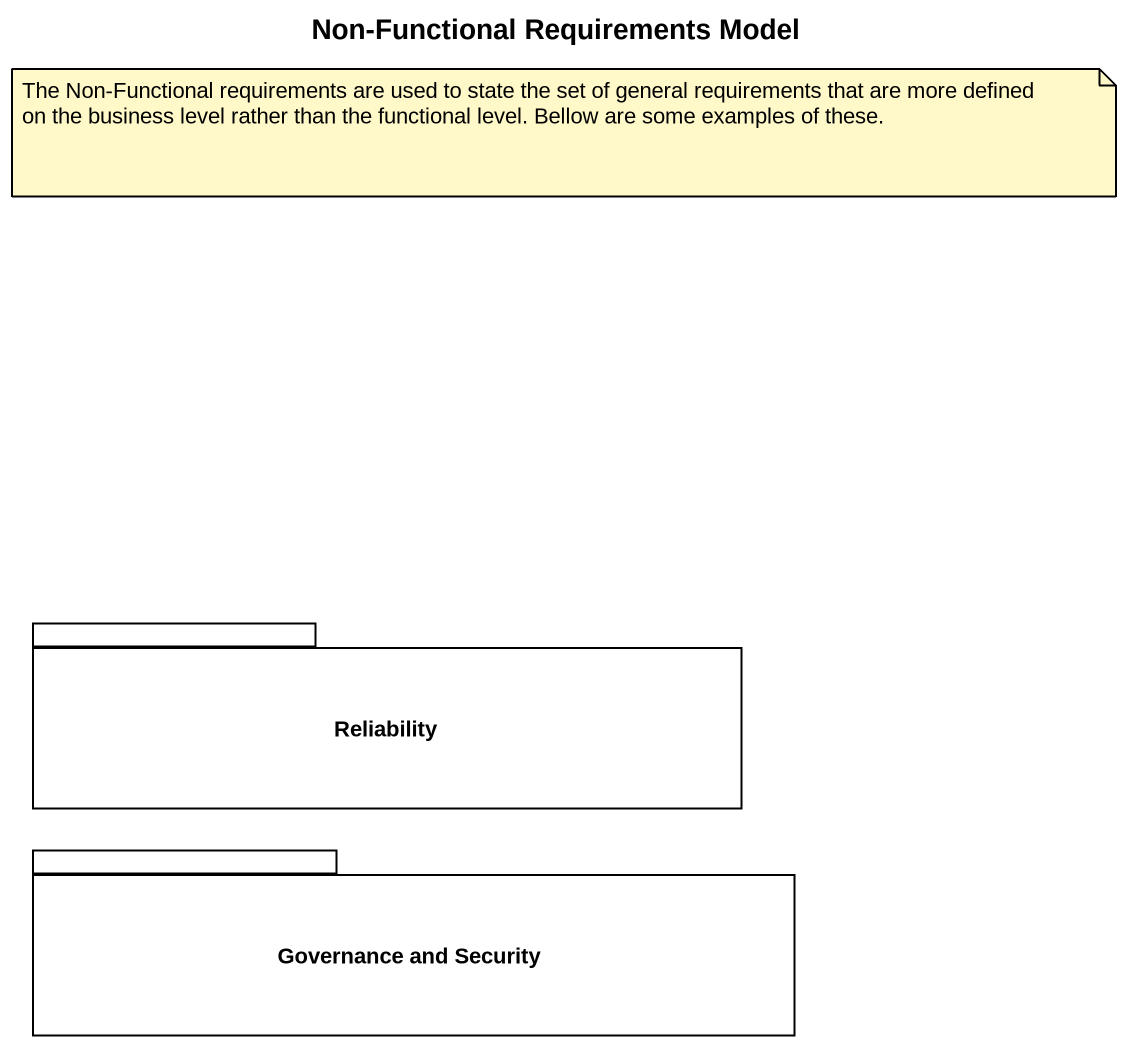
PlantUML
@startuml
title Non-Functional Requirements Model
package Reliability {
}
package "Governance and Security" as Governance_and_Security {
}
note as N1
  The Non-Functional requirements are used to state the set of general requirements that are more defined on the business level rather than the functional level. Bellow are some examples of these.
end note
@enduml
